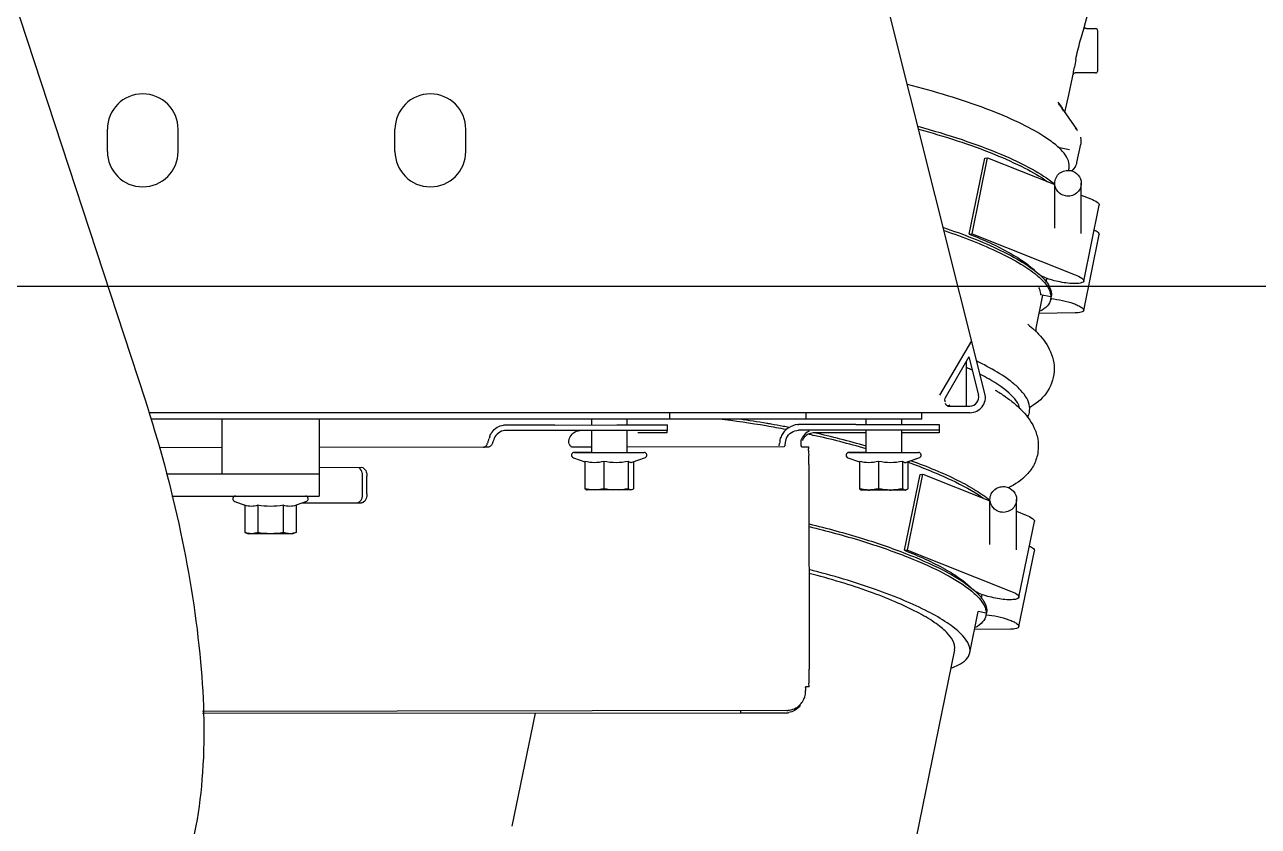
# Model space of a CAD drawing. Header units: metres. Extents: x 27859 to 32645, y 1492 to 8791.
# Drawn here: x 30341.1 to 30619.8, y 6090.4 to 6271.5 of the extents above; entities that cross this region are included whole.
import ezdxf

# ---------------------------------------------------------------- set-up
doc = ezdxf.new("R2010")
doc.units = ezdxf.units.M
doc.linetypes.add('CENTER', pattern=[2, 1.25, -0.25, 0.25, -0.25])
doc.layers.add('E-EQPT', color=190, linetype='Continuous')
doc.layers.add('E-HAT', color=253, linetype='CENTER', lineweight=15)

# ---------------------------------------------------------------- blocks, each defined once
blk = doc.blocks.new('EDG')
at = {"color": 0, "linetype": 'Continuous'}
for p, q in [((319.1, 1377.08, 1), (330.97, 1435.03, 1)), ((413.9, 1391.42, 1), (419.14, 1416.98, 1)), ((357.39, 1391.38, 1), (367.38, 1391.38, 1)), ((367.38, 1391.38, 1), (489.01, 1391.46, 1)), ((367.38, 1391.38, 1), (367.38, 1390.79, 1)), ((489.01, 1390.97, 1), (357.04, 1390.77, 1)), ((352.02, 1385.45, 1), (352.8, 1385.46, 1)), ((352, 1335.21, 1), (351.94, 1381.45, 1)), ((315.67, 1377.79, 1), (313.76, 1368.44, 1)), ((304.56, 1371.86, 1), (301.05, 1354.72, 1)), ((306.45, 1372.42, 1), (314.59, 1372.51, 1)), ((311.83, 1368.25, 1), (311.95, 1368.82, 1)), ((311.83, 1368.22, 1), (311.95, 1368.79, 1)), ((311.83, 1368.25, 1), (311.89, 1368.79, 1)), ((312, 1369.36, 1), (311.89, 1368.78, 1)), ((311.95, 1368.82, 1), (312.01, 1369.36, 1)), ((311.95, 1368.82, 1), (313.76, 1368.47, 1)), ((311.95, 1368.79, 1), (313.76, 1368.44, 1)), ((311.99, 1368.31, 1), (311.98, 1368.33, 1)), ((304.56, 1365.23, 1), (301.05, 1348.09, 1)), ((329.77, 1354.56, 1), (306.45, 1363.82, 1)), ((313.05, 1365.47, 1), (312.87, 1364.62, 1)), ((312.92, 1364.6, 1), (313.09, 1365.41, 1)), ((312.92, 1364.6, 1), (313.09, 1365.41, 1)), ((314.87, 1363.48, 1), (314.86, 1363.49, 1)), ((305.1, 1354.48, 1), (305.1, 1343.13, 1)), ((311.1, 1353.3, 1), (311.1, 1343.13, 1)), ((329.77, 1354.56, 1), (326.26, 1337.41, 1)), ((330.4, 1354.62, 1), (326.89, 1337.47, 1)), ((330.4, 1354.62, 1), (329.77, 1354.56, 1)), ((467.9, 1350.59, 1), (468.67, 1350.87, 1)), ((467.9, 1344.42, 1), (467.9, 1350.59, 1)), ((468.67, 1350.87, 1), (478.67, 1350.87, 1)), ((470.79, 1344.42, 1), (470.79, 1350.59, 1)), ((476.56, 1344.42, 1), (476.56, 1350.59, 1)), ((479.45, 1350.59, 1), (478.67, 1350.87, 1)), ((479.45, 1344.42, 1), (479.45, 1350.59, 1)), ((305.1, 1345.81, 1), (302.94, 1346.67, 1)), ((466.44, 1343.89, 1), (453.12, 1343.87, 1)), ((465.58, 1343.57, 1), (467.9, 1344.42, 1)), ((481.76, 1343.57, 1), (479.45, 1344.42, 1)), ((326.26, 1337.41, 1), (311.1, 1343.43, 1)), ((330.01, 1340.96, 1), (330.02, 1340.96, 1)), ((330.09, 1340.99, 1), (330.09, 1340.99, 1)), ((330.13, 1341, 1), (340.13, 1341, 1)), ((330.13, 1341, 1), (330.13, 1341, 1)), ((330.24, 1341, 1), (333.59, 1341, 1)), ((333.59, 1341, 1), (340.13, 1341.01, 1)), ((340.26, 1340.96, 1), (340.13, 1341.01, 1)), ((340.26, 1340.96, 1), (340.13, 1341, 1)), ((392.13, 1340.99, 1), (402.13, 1340.99, 1)), ((402.26, 1340.95, 1), (402.13, 1340.99, 1)), ((451.88, 1341.87, 1), (451.88, 1337.87, 1)), ((452.86, 1341.87, 1), (452.86, 1337.87, 1)), ((495.97, 1342.37, 1), (462.67, 1342.37, 1)), ((462.67, 1325.07, 1), (462.67, 1342.37, 1)), ((329.64, 1334.65, 1), (329.64, 1340.72, 1)), ((329.64, 1334.65, 1), (329.64, 1340.72, 1)), ((330.84, 1334.54, 1), (330.84, 1340.72, 1)), ((336.33, 1334.54, 1), (336.33, 1340.72, 1)), ((340.62, 1340.73, 1), (340.62, 1340.72, 1)), ((340.62, 1334.54, 1), (340.62, 1340.72, 1)), ((391.64, 1334.64, 1), (391.64, 1340.71, 1)), ((392.84, 1334.54, 1), (392.84, 1340.71, 1)), ((398.33, 1334.54, 1), (398.33, 1340.71, 1)), ((402.63, 1334.54, 1), (402.62, 1340.71, 1)), ((326.89, 1337.47, 1), (326.26, 1337.41, 1)), ((462.67, 1335.88, 1), (453.12, 1335.87, 1)), ((497.14, 1337.37, 1), (462.67, 1337.37, 1)), ((484.67, 1325.07, 1), (484.67, 1337.37, 1)), ((327.04, 1333.7, 1), (330.02, 1334.78, 1)), ((327.04, 1333.7, 1), (329.64, 1334.65, 1)), ((331.13, 1332.5, 1), (327.25, 1332.5, 1)), ((327.27, 1332.5, 1), (327.27, 1332.5, 1)), ((342.99, 1332.5, 1), (327.28, 1332.5, 1)), ((329.67, 1334.71, 1), (329.61, 1334.73, 1)), ((331.13, 1327.45, 1), (331.13, 1332.5, 1)), ((339.13, 1332.5, 1), (343.01, 1332.5, 1)), ((339.13, 1327.46, 1), (339.13, 1332.5, 1)), ((343.23, 1333.7, 1), (340.62, 1334.65, 1)), ((343.22, 1333.71, 1), (340.62, 1334.65, 1)), ((342.99, 1332.5, 1), (342.99, 1332.5, 1)), ((389.04, 1333.69, 1), (392.02, 1334.78, 1)), ((393.13, 1332.49, 1), (389.25, 1332.49, 1)), ((389.27, 1332.49, 1), (389.27, 1332.49, 1)), ((404.99, 1332.49, 1), (389.28, 1332.49, 1)), ((393.13, 1327.55, 1), (393.13, 1332.49, 1)), ((401.13, 1332.49, 1), (405.02, 1332.49, 1)), ((401.13, 1327.56, 1), (401.13, 1332.49, 1)), ((405.23, 1333.69, 1), (402.63, 1334.64, 1)), ((404.99, 1332.49, 1), (404.99, 1332.49, 1)), ((353.17, 1331.22, 1), (352.09, 1331.21, 1)), ((353.68, 1331.22, 1), (353.17, 1331.22, 1)), ((357.64, 1331.23, 1), (393.13, 1331.29, 1)), ((401.13, 1331.3, 1), (405.45, 1331.31, 1)), ((424.43, 1331.33, 1), (425.52, 1331.33, 1)), ((425.52, 1331.33, 1), (462.67, 1331.38, 1)), ((484.67, 1331.41, 1), (498.85, 1331.43, 1)), ((322.61, 1328.06, 1), (331.13, 1328.06, 1)), ((322.61, 1327.44, 1), (322.61, 1328.06, 1)), ((322.61, 1327.44, 1), (328.15, 1327.44, 1)), ((322.61, 1326.19, 1), (322.61, 1327.44, 1)), ((328.15, 1327.44, 1), (331.96, 1327.45, 1)), ((331.96, 1327.45, 1), (336.55, 1327.45, 1)), ((336.55, 1327.45, 1), (341.38, 1327.46, 1)), ((339.13, 1328.07, 1), (350.81, 1328.07, 1)), ((341.38, 1327.46, 1), (354.37, 1327.48, 1)), ((351.21, 1328.59, 1), (350.94, 1328.65, 1)), ((383.96, 1327.53, 1), (383.97, 1326.28, 1)), ((383.97, 1327.53, 1), (392.83, 1327.55, 1)), ((384.09, 1328.1, 1), (390.67, 1328.11, 1)), ((384.09, 1327.53, 1), (384.09, 1328.1, 1)), ((392.83, 1327.55, 1), (409.46, 1327.57, 1)), ((409.46, 1327.57, 1), (420.77, 1327.58, 1)), ((328.15, 1326.19, 1), (322.61, 1326.19, 1)), ((326.49, 1325, 1), (331.49, 1325, 1)), ((326.49, 1325, 1), (326.49, 1323.5, 1)), ((331.96, 1326.2, 1), (328.15, 1326.19, 1)), ((331.13, 1325, 1), (331.13, 1326.2, 1)), ((331.49, 1325, 1), (352.65, 1325, 1)), ((336.61, 1326.2, 1), (331.96, 1326.2, 1)), ((341.38, 1326.21, 1), (336.61, 1326.2, 1)), ((339.13, 1325, 1), (339.13, 1326.2, 1)), ((341.38, 1326.21, 1), (354.37, 1326.23, 1)), ((352.65, 1325, 1), (357.49, 1325, 1)), ((352.65, 1325, 1), (352.65, 1323.5, 1)), ((357.49, 1325, 1), (361.4, 1325, 1)), ((361.4, 1325, 1), (383.51, 1325, 1)), ((383.5, 1323.49, 1), (383.5, 1324.99, 1)), ((383.51, 1325, 1), (384.75, 1325, 1)), ((383.51, 1324.99, 1), (500.75, 1324.99, 1)), ((395.4, 1326.3, 1), (383.97, 1326.28, 1)), ((393.13, 1324.99, 1), (393.13, 1326.3, 1)), ((409.46, 1326.32, 1), (395.4, 1326.3, 1)), ((401.13, 1324.99, 1), (401.13, 1326.3, 1)), ((409.46, 1326.32, 1), (420.77, 1326.33, 1)), ((469.67, 1324.99, 1), (469.67, 1325.07, 1)), ((477.67, 1324.99, 1), (477.67, 1325.07, 1)), ((304.22, 1322.69, 1), (304.18, 1322.73, 1)), ((315.63, 1323.52, 1), (501.19, 1323.52, 1)), ((320.73, 1322.02, 1), (315.63, 1322.02, 1)), ((316.48, 1312.01, 1), (316.48, 1322.02, 1)), ((312.24, 1319.17, 1), (341.38, 1203.17, 1)), ((315.85, 1310.94, 1), (313.69, 1319.54, 1)), ((322.41, 1319.56, 1), (315.23, 1307.28, 1)), ((315.85, 1310.94, 1), (321.01, 1319.76, 1)), ((556.83, 1153.24, 1), (502.11, 1320.4, 1)), ((306.5, 1316.36, 1), (306.52, 1316.34, 1)), ((311.38, 1315.9, 1), (311.45, 1315.87, 1)), ((300.65, 1304.44, 1), (299.13, 1297.01, 1)), ((289.93, 1300.43, 1), (286.42, 1283.28, 1)), ((291.82, 1300.99, 1), (299.96, 1301.08, 1)), ((297.2, 1296.81, 1), (297.32, 1297.38, 1)), ((297.2, 1296.78, 1), (297.32, 1297.36, 1)), ((297.2, 1296.81, 1), (297.26, 1297.35, 1)), ((297.37, 1297.92, 1), (297.26, 1297.35, 1)), ((297.32, 1297.38, 1), (297.38, 1297.92, 1)), ((297.32, 1297.38, 1), (299.67, 1296.92, 1)), ((297.32, 1297.36, 1), (299.67, 1296.9, 1)), ((297.36, 1296.87, 1), (297.35, 1296.89, 1)), ((299.67, 1296.92, 1), (299.67, 1296.9, 1)), ((289.93, 1293.79, 1), (286.42, 1276.65, 1)), ((298.42, 1294.03, 1), (298.24, 1293.18, 1)), ((298.29, 1293.16, 1), (298.46, 1293.97, 1)), ((298.29, 1293.16, 1), (298.46, 1293.97, 1)), ((315.14, 1283.12, 1), (291.82, 1292.38, 1)), ((300.24, 1292.05, 1), (300.23, 1292.05, 1)), ((290.47, 1283.04, 1), (290.47, 1271.69, 1)), ((315.14, 1283.12, 1), (311.63, 1265.97, 1)), ((315.77, 1283.18, 1), (312.26, 1266.03, 1)), ((315.77, 1283.18, 1), (315.14, 1283.12, 1)), ((296.47, 1281.87, 1), (296.47, 1271.69, 1)), ((290.47, 1274.38, 1), (288.31, 1275.24, 1)), ((311.63, 1265.97, 1), (296.47, 1271.99, 1)), ((292.24, 1268.57, 1), (292.35, 1268.66, 1)), ((292.35, 1268.66, 1), (292.48, 1268.73, 1)), ((292.48, 1268.73, 1), (292.56, 1268.74, 1)), ((292.89, 1268.78, 1), (292.56, 1268.74, 1)), ((293.35, 1268.81, 1), (293.24, 1268.25, 1)), ((291.45, 1266.99, 1), (290.61, 1262.88, 1)), ((312.26, 1266.03, 1), (311.63, 1265.97, 1)), ((295.76, 1263.52, 1), (293.11, 1264.04, 1)), ((291.55, 1259.47, 1), (291.78, 1259.17, 1)), ((295.05, 1254.5, 1), (291.55, 1259.47, 1)), ((294.2, 1255.71, 1), (293.32, 1251.69, 1)), ((293.32, 1251.69, 1), (292.46, 1247.79, 1)), ((286.74, 1246.26, 1), (286.74, 1237.26, 1)), ((287.24, 1246.76, 1), (291.84, 1246.76, 1)), ((292.08, 1246.82, 1), (291.84, 1246.76, 1)), ((292.27, 1247.01, 1), (292.08, 1246.82, 1)), ((292.3, 1247.08, 1), (292.27, 1247.01, 1)), ((292.46, 1247.79, 1), (292.29, 1247.05, 1)), ((292.3, 1247.08, 1), (292.29, 1247.06, 1)), ((292.33, 1247.15, 1), (292.3, 1247.08, 1)), ((289.27, 1236.76, 1), (287.24, 1236.76, 1)), ((289.8, 1236.47, 1), (289.03, 1233.38, 1)), ((289.27, 1236.76, 1), (289.52, 1236.69, 1)), ((289.52, 1236.69, 1), (289.74, 1236.43, 1)), ((289.74, 1236.43, 1), (289.76, 1236.33, 1)), ((289.78, 1236.39, 1), (289.76, 1236.14, 1)), ((289.8, 1236.47, 1), (289.78, 1236.39, 1))]:
    blk.add_line(p, q, dxfattribs=at)
at = {"color": 0}
for p, q in [((71.56, 1295, 1), (1558.56, 1295, 1)), ((429.55, 1264.5, 1), (429.55, 1259.5, 1)), ((445.55, 1264.5, 1), (445.55, 1259.5, 1)), ((494.55, 1264.5, 1), (494.55, 1259.5, 1)), ((510.55, 1264.5, 1), (510.55, 1259.5, 1))]:
    blk.add_line(p, q, dxfattribs=at)
at = {"color": 0, "linetype": 'Continuous'}
for centre, radius, start, end in [((357.41, 1387.13, 1), 4.25, 96.8618, 101.3436), ((357.39, 1387.28, 1), 4.1, 90.0613, 96.8804), ((357.05, 1386.79, 1), 3.99, 90.0775, 93.5599), ((315.33, 1368.84, 1), 3.38, 189.0519, 190.6734), ((315.51, 1368.87, 1), 3.57, 190.6929, 194.2579), ((326.79, 1377.44, 1), 18.36, 228.5404, 229.4756), ((330.31, 1340.17, 1), 0.848, 111.132, 115.8282), ((330.29, 1340.23, 1), 0.779, 110.096, 111.0762), ((330.26, 1340.29, 1), 0.714, 104.066, 110.1637), ((330.24, 1340.41, 1), 0.594, 89.995, 93.5903), ((330.24, 1340.41, 1), 0.594, 86.3885, 89.8316), ((333.59, 1328.6, 1), 12.41, 89.2081, 90.7957), ((338.48, 1333.43, 1), 7.57, 88.9894, 91.021), ((339.98, 1340.23, 1), 0.78, 68.7935, 69.9086), ((339.95, 1340.17, 1), 0.85, 64.1593, 68.741), ((465.79, 1342.99, 1), 0.619, 110, 270), ((481.55, 1342.99, 1), 0.619, 270, 70), ((327.25, 1333.12, 1), 0.619, 110.0026, 190.2928), ((327.25, 1333.12, 1), 0.619, 110.0026, 270.0026), ((343.01, 1333.12, 1), 0.619, 270.0026, 70.0026), ((343.01, 1333.12, 1), 0.619, 5.9566, 70.0026), ((389.25, 1333.11, 1), 0.619, 110.0026, 270.0026), ((405.02, 1333.11, 1), 0.619, 270.0026, 70.0026), ((395.7, 1528.08, 1), 204.4, 253.9254, 257.3504), ((395.61, 1527.63, 1), 204.52, 253.9617, 257.3467), ((350.75, 1331.09, 1), 3.05, 326.381, 335.5321), ((350.94, 1331.36, 1), 7.77, 349.0997, 353.5122), ((397.9, 1537.64, 1), 214.21, 257.4086, 257.6522), ((397.65, 1536.17, 1), 212.72, 259.0329, 260.2569), ((354.21, 1330.53, 1), 4.4, 335.2664, 342.8765), ((419.62, 1330.58, 1), 4.83, 339.5821, 344.9971), ((354.37, 1330.22, 1), 3.99, 270.0735, 272.9474), ((397.94, 1537.75, 1), 214.91, 258.8986, 259.2375), ((397.59, 1535.87, 1), 212.99, 259.2367, 259.9814), ((397.14, 1533.36, 1), 210.45, 259.9822, 260.2664), ((395.81, 1525.3, 1), 202.28, 260.2518, 261.9896), ((394.72, 1517.97, 1), 194.28, 260.2017, 263.3796), ((420.77, 1329.37, 1), 3.04, 270.076, 274.3804), ((315.63, 1320.02, 1), 3.5, 90, 194.1), ((315.63, 1320.02, 1), 2, 90, 194.1), ((336.91, 1360.14, 1), 51.07, 240.0989, 242.3547), ((346.61, 1379.03, 1), 72.31, 244.1298, 244.503), ((348.6, 1383.22, 1), 76.95, 244.5073, 245.2777), ((342.89, 1371.47, 1), 66.18, 242.5357, 243.7617), ((345.38, 1376.48, 1), 71.78, 243.7501, 244.1258), ((315.07, 1319.93, 1), 20.6, 225.0293, 226.9676), ((300.7, 1297.4, 1), 3.38, 189.0519, 190.6734), ((300.88, 1297.44, 1), 3.57, 190.6929, 194.2579), ((312.16, 1306, 1), 18.36, 228.5404, 229.4756), ((312.98, 1307.4, 1), 19.44, 229.1905, 230.3485), ((294.62, 1266.33, 1), 3.24, 158.3314, 168.4077), ((297.35, 1263.55, 1), 7.09, 211.5176, 215.1356), ((299.56, 1257.25, 1), 5.43, 209.2436, 213.5657), ((300.66, 1258.44, 1), 6.86, 215.087, 218.0255), ((300.15, 1257.64, 1), 6.13, 213.505, 214.6971), ((300.74, 1258.05, 1), 6.86, 214.7383, 218.0531), ((301.31, 1258.95, 1), 7.68, 217.9997, 219.4878), ((301.33, 1258.5, 1), 7.6, 218.0102, 218.7473), ((302, 1259.52, 1), 8.58, 219.5071, 221.9677), ((301.98, 1259.04, 1), 8.45, 218.7889, 221.8237), ((287.24, 1246.26, 1), 0.5, 90, 180), ((291.84, 1247.26, 1), 0.5, 270.005, 347.258), ((238.88, 1254.21, 1), 53.87, 348.7867, 350.6558), ((287.24, 1237.26, 1), 0.5, 180, 270), ((295.94, 1234.97, 1), 6.32, 165.4947, 166.2576)]:
    blk.add_arc(centre, radius, start, end, dxfattribs=at)
at = {"color": 0}
for centre, start, end in [((437.55, 1264.5, 1), 0, 180), ((502.55, 1264.5, 1), 0, 180), ((437.55, 1259.5, 1), 180, 0), ((502.55, 1259.5, 1), 180, 0)]:
    blk.add_arc(centre, 8, start, end, dxfattribs=at)
at = {"color": 0, "linetype": 'Continuous'}
for points, knots in [([(502.11, 1320.4, 1), (498.88, 1330.27, 1), (493.58, 1349.89, 1), (488.99, 1378.73, 1), (488.21, 1405.57, 1), (491.27, 1422.47, 1), (494.18, 1429.97, 1)], [0, 0, 0, 0, 0.279388, 0.545662, 0.783728, 1, 1, 1, 1]), ([(354.04, 1389.56, 1), (353.83, 1389.33, 1), (353.14, 1388.45, 1), (352.79, 1387.32, 1), (352.77, 1386.52, 1)], [0, 0, 0, 0, 0.277727, 1, 1, 1, 1]), ([(352.02, 1385.45, 1), (351.92, 1385.45, 1), (352.09, 1384.82, 1), (351.97, 1384.57, 1), (351.97, 1384.28, 1)], [0, 0, 0, 0, 0.260991, 1, 1, 1, 1]), ([(352.77, 1386.52, 1), (352.77, 1386.25, 1), (352.65, 1386.03, 1), (352.82, 1385.46, 1), (352.73, 1385.46, 1)], [0, 0, 0, 0, 0.740558, 1, 1, 1, 1]), ([(351.97, 1384.28, 1), (351.96, 1384.08, 1), (351.95, 1383.13, 1), (351.94, 1382.19, 1), (351.94, 1381.45, 1)], [0, 0, 0, 0, 0.214241, 1, 1, 1, 1]), ([(319.94, 1381.23, 1), (319.36, 1381.03, 1), (318.13, 1380.53, 1), (316.49, 1379.51, 1), (315.78, 1378.34, 1), (315.67, 1377.79, 1)], [0, 0, 0, 0, 0.321561, 0.702533, 1, 1, 1, 1]), ([(315.67, 1377.79, 1), (315.35, 1376.22, 1), (316.97, 1374.02, 1), (319.12, 1372.18, 1), (321.55, 1370.42, 1), (325.35, 1368.26, 1), (330.79, 1365.76, 1), (337.17, 1363.33, 1), (344.31, 1361.02, 1), (349.34, 1359.64, 1), (351.94, 1358.99, 1)], [0, 0, 0, 0, 0.113243, 0.156403, 0.206089, 0.324663, 0.467111, 0.630091, 0.80935, 1, 1, 1, 1]), ([(319.1, 1377.08, 1), (318.81, 1375.66, 1), (320.26, 1373.64, 1), (322.2, 1371.96, 1), (324.39, 1370.35, 1), (327.83, 1368.38, 1), (332.75, 1366.09, 1), (338.53, 1363.85, 1), (345.01, 1361.73, 1), (349.58, 1360.45, 1), (351.95, 1359.85, 1)], [0, 0, 0, 0, 0.113599, 0.156686, 0.206255, 0.324521, 0.466663, 0.629471, 0.808832, 1, 1, 1, 1]), ([(311.99, 1369.19, 1), (311.1, 1369.26, 1), (309.37, 1369.54, 1), (307.32, 1370.1, 1), (305.91, 1370.66, 1), (305.17, 1371.06, 1), (304.69, 1371.42, 1), (304.54, 1371.75, 1), (304.56, 1371.86, 1)], [0, 0, 0, 0, 0.326596, 0.645852, 0.778665, 0.883245, 0.955592, 1, 1, 1, 1]), ([(304.56, 1371.86, 1), (304.61, 1372.09, 1), (305.38, 1372.41, 1), (306, 1372.42, 1), (306.45, 1372.42, 1)], [0, 0, 0, 0, 0.334781, 1, 1, 1, 1]), ([(312.01, 1369.36, 1), (312.12, 1369.89, 1), (312.76, 1371.02, 1), (313.8, 1371.73, 1), (314.4, 1372.06, 1)], [0, 0, 0, 0, 0.443998, 1, 1, 1, 1]), ([(314.64, 1363.69, 1), (313.85, 1364.39, 1), (312.56, 1365.68, 1), (311.83, 1367.46, 1), (311.83, 1368.22, 1)], [0, 0, 0, 0, 0.582146, 1, 1, 1, 1]), ([(315.21, 1363.87, 1), (314.44, 1364.51, 1), (313.16, 1365.71, 1), (312.24, 1367.27, 1), (312.05, 1367.99, 1)], [0, 0, 0, 0, 0.573607, 1, 1, 1, 1]), ([(306.45, 1363.82, 1), (305.94, 1364.02, 1), (305.27, 1364.29, 1), (304.51, 1364.97, 1), (304.56, 1365.23, 1)], [0, 0, 0, 0, 0.672569, 1, 1, 1, 1]), ([(304.56, 1365.23, 1), (304.6, 1365.4, 1), (304.93, 1365.6, 1), (305.39, 1365.71, 1), (306.18, 1365.81, 1), (307.4, 1365.79, 1), (309.03, 1365.6, 1), (310.76, 1365.27, 1), (312.39, 1364.82, 1), (313.74, 1364.31, 1), (314.5, 1363.9, 1), (314.78, 1363.67, 1)], [0, 0, 0, 0, 0.048611, 0.088183, 0.138735, 0.26902, 0.427453, 0.597322, 0.760332, 0.899124, 1, 1, 1, 1]), ([(351.97, 1348.66, 1), (347.92, 1349.63, 1), (340.27, 1351.7, 1), (329.8, 1355.31, 1), (321.37, 1359.08, 1), (316.65, 1361.96, 1), (314.87, 1363.48, 1)], [0, 0, 0, 0, 0.310711, 0.591307, 0.825123, 1, 1, 1, 1]), ([(351.97, 1349.26, 1), (347.99, 1350.22, 1), (340.44, 1352.26, 1), (330.1, 1355.82, 1), (321.72, 1359.54, 1), (317.01, 1362.37, 1), (315.21, 1363.87, 1)], [0, 0, 0, 0, 0.309254, 0.589067, 0.823287, 1, 1, 1, 1]), ([(330.4, 1354.62, 1), (327.25, 1355.87, 1), (322.92, 1357.79, 1), (317.99, 1360.82, 1), (316.11, 1362.33, 1), (315.36, 1363.09, 1)], [0, 0, 0, 0, 0.58519, 0.815248, 1, 1, 1, 1]), ([(302.17, 1353.65, 1), (301.86, 1353.8, 1), (301.41, 1354.03, 1), (301.01, 1354.54, 1), (301.05, 1354.72, 1)], [0, 0, 0, 0, 0.653451, 1, 1, 1, 1]), ([(467.9, 1350.59, 1), (468.02, 1350.64, 1), (468.48, 1350.79, 1), (468.98, 1350.87, 1), (469.34, 1350.87, 1)], [0, 0, 0, 0, 0.255696, 1, 1, 1, 1]), ([(469.34, 1350.87, 1), (469.46, 1350.87, 1), (469.95, 1350.85, 1), (470.44, 1350.72, 1), (470.79, 1350.59, 1)], [0, 0, 0, 0, 0.246324, 1, 1, 1, 1]), ([(476.56, 1350.59, 1), (476.68, 1350.64, 1), (477.14, 1350.79, 1), (477.64, 1350.87, 1), (478, 1350.87, 1)], [0, 0, 0, 0, 0.255696, 1, 1, 1, 1]), ([(478, 1350.87, 1), (478.12, 1350.87, 1), (478.62, 1350.85, 1), (479.1, 1350.72, 1), (479.45, 1350.59, 1)], [0, 0, 0, 0, 0.246324, 1, 1, 1, 1]), ([(302.94, 1346.67, 1), (302.43, 1346.87, 1), (301.76, 1347.14, 1), (301, 1347.83, 1), (301.05, 1348.09, 1)], [0, 0, 0, 0, 0.672569, 1, 1, 1, 1]), ([(305.1, 1343.13, 1), (305.1, 1343.55, 1), (305.3, 1344.42, 1), (306.14, 1345.46, 1), (307.35, 1346.05, 1), (308.26, 1346.07, 1), (308.69, 1345.98, 1)], [0, 0, 0, 0, 0.246279, 0.494996, 0.746751, 1, 1, 1, 1]), ([(308.69, 1345.98, 1), (309.34, 1345.86, 1), (310.6, 1345.15, 1), (311.1, 1343.78, 1), (311.1, 1343.13, 1)], [0, 0, 0, 0, 0.504568, 1, 1, 1, 1]), ([(452.64, 1343.72, 1), (452.71, 1343.77, 1), (452.86, 1343.84, 1), (453.03, 1343.87, 1), (453.12, 1343.87, 1)], [0, 0, 0, 0, 0.514396, 1, 1, 1, 1]), ([(467.9, 1344.42, 1), (468.36, 1344.59, 1), (469.34, 1344.81, 1), (470.32, 1344.59, 1), (470.79, 1344.42, 1)], [0, 0, 0, 0, 0.5, 1, 1, 1, 1]), ([(476.56, 1344.42, 1), (477.02, 1344.59, 1), (478, 1344.81, 1), (478.98, 1344.59, 1), (479.45, 1344.42, 1)], [0, 0, 0, 0, 0.5, 1, 1, 1, 1]), ([(307.52, 1340.27, 1), (306.86, 1340.4, 1), (305.6, 1341.11, 1), (305.1, 1342.47, 1), (305.1, 1343.13, 1)], [0, 0, 0, 0, 0.504568, 1, 1, 1, 1]), ([(311.1, 1343.13, 1), (311.1, 1342.7, 1), (310.9, 1341.83, 1), (310.06, 1340.8, 1), (308.85, 1340.21, 1), (307.95, 1340.19, 1), (307.52, 1340.27, 1)], [0, 0, 0, 0, 0.246279, 0.494996, 0.746751, 1, 1, 1, 1]), ([(328.89, 1334.38, 1), (325.3, 1335.68, 1), (320.32, 1337.7, 1), (314.48, 1340.88, 1), (312.14, 1342.48, 1), (311.15, 1343.28, 1)], [0, 0, 0, 0, 0.574493, 0.807685, 1, 1, 1, 1]), ([(329.61, 1334.73, 1), (326.3, 1335.91, 1), (320.49, 1338.24, 1), (314.94, 1341.2, 1), (312.7, 1342.77, 1)], [0, 0, 0, 0, 0.562404, 1, 1, 1, 1]), ([(329.64, 1340.72, 1), (329.67, 1340.75, 1), (329.79, 1340.84, 1), (329.92, 1340.92, 1), (330.02, 1340.96, 1)], [0, 0, 0, 0, 0.270853, 1, 1, 1, 1]), ([(329.64, 1340.72, 1), (329.66, 1340.74, 1), (329.76, 1340.82, 1), (329.86, 1340.89, 1), (329.94, 1340.93, 1)], [0, 0, 0, 0, 0.266305, 1, 1, 1, 1]), ([(330.24, 1341, 1), (330.29, 1341, 1), (330.52, 1340.97, 1), (330.71, 1340.83, 1), (330.84, 1340.72, 1)], [0, 0, 0, 0, 0.226189, 1, 1, 1, 1]), ([(336.33, 1340.72, 1), (336.51, 1340.76, 1), (337.21, 1340.92, 1), (337.94, 1341, 1), (338.48, 1341, 1)], [0, 0, 0, 0, 0.251691, 1, 1, 1, 1]), ([(338.48, 1341, 1), (339.02, 1341, 1), (339.74, 1340.92, 1), (340.45, 1340.76, 1), (340.62, 1340.72, 1)], [0, 0, 0, 0, 0.748311, 1, 1, 1, 1]), ([(340.62, 1340.72, 1), (340.59, 1340.75, 1), (340.48, 1340.84, 1), (340.35, 1340.92, 1), (340.24, 1340.96, 1)], [0, 0, 0, 0, 0.270875, 1, 1, 1, 1]), ([(340.62, 1340.72, 1), (340.6, 1340.74, 1), (340.5, 1340.82, 1), (340.4, 1340.89, 1), (340.32, 1340.93, 1)], [0, 0, 0, 0, 0.266308, 1, 1, 1, 1]), ([(391.64, 1340.71, 1), (391.67, 1340.74, 1), (391.79, 1340.83, 1), (391.92, 1340.92, 1), (392.02, 1340.95, 1)], [0, 0, 0, 0, 0.270853, 1, 1, 1, 1]), ([(392.24, 1340.99, 1), (392.29, 1340.99, 1), (392.52, 1340.96, 1), (392.71, 1340.83, 1), (392.84, 1340.71, 1)], [0, 0, 0, 0, 0.226189, 1, 1, 1, 1]), ([(398.33, 1340.71, 1), (398.51, 1340.76, 1), (399.22, 1340.91, 1), (399.94, 1340.99, 1), (400.48, 1340.99, 1)], [0, 0, 0, 0, 0.251691, 1, 1, 1, 1]), ([(400.48, 1340.99, 1), (401.02, 1340.99, 1), (401.74, 1340.91, 1), (402.45, 1340.76, 1), (402.62, 1340.71, 1)], [0, 0, 0, 0, 0.748311, 1, 1, 1, 1]), ([(402.62, 1340.71, 1), (402.59, 1340.74, 1), (402.48, 1340.83, 1), (402.35, 1340.92, 1), (402.25, 1340.95, 1)], [0, 0, 0, 0, 0.270875, 1, 1, 1, 1]), ([(453.22, 1343.28, 1), (453.16, 1343.19, 1), (453.05, 1342.98, 1), (452.98, 1342.75, 1), (452.95, 1342.63, 1)], [0, 0, 0, 0, 0.482584, 1, 1, 1, 1]), ([(304.18, 1322.73, 1), (302.97, 1323.93, 1), (301.31, 1326.04, 1), (300.18, 1329.49, 1), (300.11, 1332.41, 1), (300.99, 1335.23, 1), (303.11, 1338.25, 1), (305.42, 1339.75, 1), (306.98, 1340.47, 1)], [0, 0, 0, 0, 0.234834, 0.361734, 0.496226, 0.63227, 0.76251, 1, 1, 1, 1]), ([(453.12, 1335.87, 1), (452.72, 1335.87, 1), (452.2, 1336.4, 1), (452.02, 1336.94, 1), (451.98, 1337.11, 1)], [0, 0, 0, 0, 0.691912, 1, 1, 1, 1]), ([(330.24, 1334.83, 1), (330.29, 1334.83, 1), (330.52, 1334.8, 1), (330.71, 1334.66, 1), (330.84, 1334.54, 1)], [0, 0, 0, 0, 0.226187, 1, 1, 1, 1]), ([(330.84, 1334.54, 1), (331.75, 1334.72, 1), (333.59, 1334.93, 1), (335.43, 1334.72, 1), (336.33, 1334.54, 1)], [0, 0, 0, 0, 0.499999, 1, 1, 1, 1]), ([(336.33, 1334.54, 1), (337.03, 1334.72, 1), (338.48, 1334.94, 1), (339.92, 1334.72, 1), (340.62, 1334.54, 1)], [0, 0, 0, 0, 0.500003, 1, 1, 1, 1]), ([(352, 1335.21, 1), (352, 1334.7, 1), (352.03, 1333.79, 1), (351.96, 1332.45, 1), (352.15, 1331.84, 1), (351.99, 1331.21, 1), (352.09, 1331.21, 1)], [0, 0, 0, 0, 0.382469, 0.706731, 0.923483, 1, 1, 1, 1]), ([(392.24, 1334.82, 1), (392.29, 1334.82, 1), (392.52, 1334.79, 1), (392.71, 1334.65, 1), (392.84, 1334.54, 1)], [0, 0, 0, 0, 0.226187, 1, 1, 1, 1]), ([(392.84, 1334.54, 1), (393.75, 1334.71, 1), (395.59, 1334.93, 1), (397.43, 1334.71, 1), (398.33, 1334.54, 1)], [0, 0, 0, 0, 0.499999, 1, 1, 1, 1]), ([(398.33, 1334.54, 1), (399.04, 1334.71, 1), (400.48, 1334.93, 1), (401.92, 1334.71, 1), (402.63, 1334.54, 1)], [0, 0, 0, 0, 0.500003, 1, 1, 1, 1]), ([(353.68, 1331.22, 1), (353.7, 1331.22, 1), (353.72, 1331.12, 1), (353.73, 1331.07, 1), (353.74, 1331.02, 1)], [0, 0, 0, 0, 0.277007, 1, 1, 1, 1]), ([(353.74, 1331.02, 1), (353.75, 1330.94, 1), (353.77, 1330.76, 1), (353.78, 1330.58, 1), (353.78, 1330.47, 1)], [0, 0, 0, 0, 0.431841, 1, 1, 1, 1]), ([(357.08, 1329.23, 1), (357.13, 1329.33, 1), (357.21, 1329.55, 1), (357.28, 1329.77, 1), (357.3, 1329.88, 1)], [0, 0, 0, 0, 0.500907, 1, 1, 1, 1]), ([(357.3, 1329.88, 1), (357.33, 1329.98, 1), (357.38, 1330.18, 1), (357.41, 1330.38, 1), (357.42, 1330.48, 1)], [0, 0, 0, 0, 0.528291, 1, 1, 1, 1]), ([(357.42, 1330.48, 1), (357.43, 1330.57, 1), (357.47, 1330.81, 1), (357.49, 1331.08, 1), (357.59, 1331.2, 1)], [0, 0, 0, 0, 0.353508, 1, 1, 1, 1]), ([(357.59, 1331.2, 1), (357.6, 1331.21, 1), (357.61, 1331.22, 1), (357.63, 1331.23, 1), (357.64, 1331.23, 1)], [0, 0, 0, 0, 0.559078, 1, 1, 1, 1]), ([(358.57, 1329.89, 1), (358.55, 1329.78, 1), (358.5, 1329.56, 1), (358.44, 1329.34, 1), (358.41, 1329.23, 1)], [0, 0, 0, 0, 0.49783, 1, 1, 1, 1]), ([(358.76, 1331.03, 1), (358.74, 1330.95, 1), (358.7, 1330.77, 1), (358.67, 1330.59, 1), (358.66, 1330.48, 1)], [0, 0, 0, 0, 0.435426, 1, 1, 1, 1]), ([(405.45, 1331.31, 1), (405.54, 1331.31, 1), (405.74, 1331.23, 1), (405.88, 1331.08, 1), (405.95, 1330.99, 1)], [0, 0, 0, 0, 0.447137, 1, 1, 1, 1]), ([(405.95, 1330.99, 1), (405.99, 1330.93, 1), (406.08, 1330.79, 1), (406.14, 1330.64, 1), (406.17, 1330.56, 1)], [0, 0, 0, 0, 0.473556, 1, 1, 1, 1]), ([(423.13, 1329.33, 1), (423.17, 1329.44, 1), (423.25, 1329.65, 1), (423.33, 1329.87, 1), (423.37, 1329.98, 1)], [0, 0, 0, 0, 0.494701, 1, 1, 1, 1]), ([(423.37, 1329.98, 1), (423.41, 1330.09, 1), (423.48, 1330.29, 1), (423.56, 1330.49, 1), (423.6, 1330.58, 1)], [0, 0, 0, 0, 0.522711, 1, 1, 1, 1]), ([(424.47, 1329.99, 1), (424.44, 1329.88, 1), (424.38, 1329.66, 1), (424.32, 1329.44, 1), (424.29, 1329.33, 1)], [0, 0, 0, 0, 0.502502, 1, 1, 1, 1]), ([(424.69, 1330.58, 1), (424.65, 1330.49, 1), (424.57, 1330.29, 1), (424.51, 1330.1, 1), (424.47, 1329.99, 1)], [0, 0, 0, 0, 0.478591, 1, 1, 1, 1]), ([(424.94, 1331.02, 1), (424.89, 1330.96, 1), (424.79, 1330.82, 1), (424.72, 1330.66, 1), (424.69, 1330.58, 1)], [0, 0, 0, 0, 0.477609, 1, 1, 1, 1]), ([(425.52, 1331.33, 1), (425.41, 1331.33, 1), (425.19, 1331.27, 1), (425.02, 1331.11, 1), (424.94, 1331.02, 1)], [0, 0, 0, 0, 0.460778, 1, 1, 1, 1]), ([(352.87, 1328.9, 1), (352.95, 1328.97, 1), (353.1, 1329.13, 1), (353.23, 1329.31, 1), (353.29, 1329.4, 1)], [0, 0, 0, 0, 0.499701, 1, 1, 1, 1]), ([(424.15, 1328.9, 1), (424.02, 1328.55, 1), (423.39, 1327.3, 1), (422.02, 1326.41, 1), (421, 1326.34, 1)], [0, 0, 0, 0, 0.269425, 1, 1, 1, 1]), ([(300.52, 1305.36, 1), (299.4, 1306.47, 1), (297.31, 1309.1, 1), (296.08, 1314.29, 1), (298.02, 1319.4, 1), (300.78, 1321.6, 1), (302.2, 1322.4, 1)], [0, 0, 0, 0, 0.234462, 0.491131, 0.757555, 1, 1, 1, 1]), ([(302.21, 1323.49, 1), (302.08, 1322.89, 1), (302.14, 1321.56, 1), (303.04, 1319.71, 1), (304.54, 1317.96, 1), (305.8, 1316.9, 1), (306.5, 1316.36, 1)], [0, 0, 0, 0, 0.211588, 0.437869, 0.696049, 1, 1, 1, 1]), ([(306.85, 1320.47, 1), (306.61, 1320.64, 1), (305.7, 1321.34, 1), (304.83, 1322.09, 1), (304.22, 1322.69, 1)], [0, 0, 0, 0, 0.256819, 1, 1, 1, 1]), ([(304.44, 1322.48, 1), (304.49, 1322.05, 1), (304.96, 1320.98, 1), (307.13, 1318.52, 1), (309.54, 1316.97, 1), (311.38, 1315.9, 1)], [0, 0, 0, 0, 0.135337, 0.346954, 1, 1, 1, 1]), ([(320.49, 1321.94, 1), (320.43, 1321.93, 1), (320.3, 1321.88, 1), (320.19, 1321.81, 1), (320.14, 1321.76, 1)], [0, 0, 0, 0, 0.453052, 1, 1, 1, 1]), ([(321.25, 1321.34, 1), (321.18, 1321.51, 1), (321.01, 1321.82, 1), (320.64, 1321.96, 1), (320.49, 1321.94, 1)], [0, 0, 0, 0, 0.52905, 1, 1, 1, 1]), ([(309.93, 1318.42, 1), (309.65, 1318.58, 1), (308.61, 1319.23, 1), (307.58, 1319.92, 1), (306.85, 1320.47, 1)], [0, 0, 0, 0, 0.258465, 1, 1, 1, 1]), ([(321.34, 1320.87, 1), (321.32, 1320.91, 1), (321.27, 1320.99, 1), (321.18, 1321.03, 1), (321.13, 1321.05, 1)], [0, 0, 0, 0, 0.468273, 1, 1, 1, 1]), ([(306.52, 1316.34, 1), (306.93, 1316.03, 1), (308.8, 1314.7, 1), (310.79, 1313.57, 1), (312.37, 1312.75, 1)], [0, 0, 0, 0, 0.223706, 1, 1, 1, 1]), ([(300.67, 1305.27, 1), (300.68, 1305.22, 1), (300.71, 1304.94, 1), (300.69, 1304.66, 1), (300.65, 1304.44, 1)], [0, 0, 0, 0, 0.200927, 1, 1, 1, 1]), ([(297.36, 1297.75, 1), (296.47, 1297.83, 1), (294.74, 1298.11, 1), (292.69, 1298.66, 1), (291.28, 1299.22, 1), (290.54, 1299.63, 1), (290.06, 1299.98, 1), (289.91, 1300.31, 1), (289.93, 1300.43, 1)], [0, 0, 0, 0, 0.326596, 0.645852, 0.778665, 0.883245, 0.955592, 1, 1, 1, 1]), ([(289.93, 1300.43, 1), (289.98, 1300.65, 1), (290.75, 1300.98, 1), (291.37, 1300.98, 1), (291.82, 1300.99, 1)], [0, 0, 0, 0, 0.334781, 1, 1, 1, 1]), ([(297.38, 1297.92, 1), (297.49, 1298.46, 1), (298.13, 1299.58, 1), (299.17, 1300.29, 1), (299.77, 1300.62, 1)], [0, 0, 0, 0, 0.443998, 1, 1, 1, 1]), ([(300.01, 1292.25, 1), (299.22, 1292.95, 1), (297.93, 1294.24, 1), (297.2, 1296.03, 1), (297.2, 1296.78, 1)], [0, 0, 0, 0, 0.582146, 1, 1, 1, 1]), ([(300.28, 1292.69, 1), (299.58, 1293.29, 1), (298.42, 1294.43, 1), (297.59, 1295.88, 1), (297.42, 1296.56, 1)], [0, 0, 0, 0, 0.569706, 1, 1, 1, 1]), ([(300.13, 1295.22, 1), (300.06, 1295.36, 1), (299.81, 1295.89, 1), (299.67, 1296.48, 1), (299.67, 1296.9, 1)], [0, 0, 0, 0, 0.273526, 1, 1, 1, 1]), ([(291.82, 1292.38, 1), (291.31, 1292.58, 1), (290.65, 1292.85, 1), (289.88, 1293.54, 1), (289.93, 1293.79, 1)], [0, 0, 0, 0, 0.672569, 1, 1, 1, 1]), ([(289.93, 1293.79, 1), (289.97, 1293.97, 1), (290.3, 1294.16, 1), (290.76, 1294.28, 1), (291.55, 1294.38, 1), (292.77, 1294.35, 1), (294.4, 1294.17, 1), (296.13, 1293.83, 1), (297.76, 1293.38, 1), (299.11, 1292.87, 1), (299.87, 1292.46, 1), (300.15, 1292.23, 1)], [0, 0, 0, 0, 0.048611, 0.088183, 0.138735, 0.26902, 0.427453, 0.597322, 0.760332, 0.899124, 1, 1, 1, 1]), ([(321.59, 1281.71, 1), (317.2, 1283.18, 1), (311.14, 1285.49, 1), (304.11, 1289.21, 1), (301.36, 1291.09, 1), (300.24, 1292.05, 1)], [0, 0, 0, 0, 0.582645, 0.814534, 1, 1, 1, 1]), ([(321.42, 1282.38, 1), (317.17, 1283.82, 1), (311.27, 1286.07, 1), (304.41, 1289.68, 1), (301.7, 1291.5, 1), (300.58, 1292.43, 1)], [0, 0, 0, 0, 0.579893, 0.812352, 1, 1, 1, 1]), ([(315.77, 1283.18, 1), (312.62, 1284.43, 1), (308.29, 1286.35, 1), (303.36, 1289.39, 1), (301.48, 1290.9, 1), (300.73, 1291.66, 1)], [0, 0, 0, 0, 0.58519, 0.815248, 1, 1, 1, 1]), ([(287.54, 1282.21, 1), (287.23, 1282.37, 1), (286.78, 1282.59, 1), (286.38, 1283.1, 1), (286.42, 1283.28, 1)], [0, 0, 0, 0, 0.653451, 1, 1, 1, 1]), ([(288.31, 1275.24, 1), (287.8, 1275.44, 1), (287.13, 1275.71, 1), (286.37, 1276.39, 1), (286.42, 1276.65, 1)], [0, 0, 0, 0, 0.672569, 1, 1, 1, 1]), ([(290.47, 1271.69, 1), (290.47, 1272.12, 1), (290.67, 1272.99, 1), (291.51, 1274.02, 1), (292.72, 1274.61, 1), (293.63, 1274.63, 1), (294.06, 1274.55, 1)], [0, 0, 0, 0, 0.246279, 0.494996, 0.746751, 1, 1, 1, 1]), ([(294.06, 1274.55, 1), (294.71, 1274.42, 1), (295.97, 1273.71, 1), (296.47, 1272.35, 1), (296.47, 1271.69, 1)], [0, 0, 0, 0, 0.504568, 1, 1, 1, 1]), ([(292.89, 1268.83, 1), (292.23, 1268.96, 1), (290.97, 1269.67, 1), (290.47, 1271.03, 1), (290.47, 1271.69, 1)], [0, 0, 0, 0, 0.504568, 1, 1, 1, 1]), ([(296.47, 1271.69, 1), (296.47, 1271.26, 1), (296.27, 1270.39, 1), (295.43, 1269.36, 1), (294.22, 1268.77, 1), (293.32, 1268.75, 1), (292.89, 1268.83, 1)], [0, 0, 0, 0, 0.246279, 0.494996, 0.746751, 1, 1, 1, 1]), ([(327.37, 1258.82, 1), (324.02, 1259.73, 1), (317.72, 1261.63, 1), (309.08, 1264.82, 1), (302.05, 1268.1, 1), (298.09, 1270.57, 1), (296.52, 1271.85, 1)], [0, 0, 0, 0, 0.309214, 0.586401, 0.819568, 1, 1, 1, 1]), ([(327.21, 1259.47, 1), (321.39, 1261.06, 1), (313.24, 1263.66, 1), (303.63, 1267.95, 1), (299.72, 1270.18, 1), (298.07, 1271.33, 1)], [0, 0, 0, 0, 0.57376, 0.809464, 1, 1, 1, 1]), ([(293.24, 1268.25, 1), (293.13, 1267.73, 1), (293.29, 1266.46, 1), (294.44, 1264.68, 1), (296.36, 1262.84, 1), (297.99, 1261.69, 1), (298.92, 1261.09, 1)], [0, 0, 0, 0, 0.167417, 0.378046, 0.653422, 1, 1, 1, 1]), ([(290.67, 1261.29, 1), (290.64, 1261.38, 1), (290.6, 1261.55, 1), (290.58, 1261.73, 1), (290.57, 1261.82, 1)], [0, 0, 0, 0, 0.504477, 1, 1, 1, 1]), ([(298.92, 1261.09, 1), (300.72, 1259.93, 1), (304.95, 1257.69, 1), (315.13, 1253.46, 1), (323.67, 1250.92, 1), (329.73, 1249.39, 1)], [0, 0, 0, 0, 0.194697, 0.43252, 1, 1, 1, 1]), ([(294.49, 1255.35, 1), (294.53, 1255.23, 1), (294.63, 1254.97, 1), (294.75, 1254.72, 1), (294.82, 1254.6, 1)], [0, 0, 0, 0, 0.483518, 1, 1, 1, 1]), ([(295.03, 1254.52, 1), (294.94, 1254.65, 1), (294.77, 1254.92, 1), (294.63, 1255.2, 1), (294.56, 1255.34, 1)], [0, 0, 0, 0, 0.518596, 1, 1, 1, 1]), ([(292.29, 1247.05, 1), (292.28, 1246.98, 1), (292.18, 1246.45, 1), (292.11, 1245.92, 1), (292.03, 1245.47, 1)], [0, 0, 0, 0, 0.140001, 1, 1, 1, 1]), ([(290.7, 1239.54, 1), (290.61, 1239.22, 1), (290.32, 1238.22, 1), (290, 1237.24, 1), (289.82, 1236.55, 1)], [0, 0, 0, 0, 0.318338, 1, 1, 1, 1])]:
    blk.add_open_spline(points, degree=3, knots=knots, dxfattribs=at)
for points in [[(355.27, 1390.8, 1), (355.67, 1391.04, 1), (356.12, 1391.2, 1), (356.57, 1391.29, 1)], [(353.96, 1389.62, 1), (354.3, 1390.1, 1), (354.76, 1390.51, 1), (355.27, 1390.8, 1)], [(356.8, 1390.76, 1), (355.79, 1390.7, 1), (354.74, 1390.26, 1), (354.04, 1389.53, 1)], [(311.98, 1368.33, 1), (311.96, 1368.48, 1), (311.95, 1368.64, 1), (311.95, 1368.79, 1)], [(470.79, 1350.59, 1), (471.74, 1350.77, 1), (472.71, 1350.87, 1), (473.67, 1350.87, 1)], [(473.67, 1350.87, 1), (474.64, 1350.87, 1), (475.61, 1350.77, 1), (476.56, 1350.59, 1)], [(451.97, 1342.63, 1), (452.07, 1343.04, 1), (452.29, 1343.48, 1), (452.64, 1343.72, 1)], [(454.1, 1343.87, 1), (453.74, 1343.87, 1), (453.4, 1343.58, 1), (453.22, 1343.28, 1)], [(470.79, 1344.42, 1), (471.74, 1344.59, 1), (472.71, 1344.7, 1), (473.67, 1344.7, 1)], [(473.67, 1344.7, 1), (474.64, 1344.7, 1), (475.61, 1344.59, 1), (476.56, 1344.42, 1)], [(330.02, 1340.96, 1), (330.09, 1340.98, 1), (330.17, 1341, 1), (330.24, 1341, 1)], [(330.84, 1340.72, 1), (331.75, 1340.89, 1), (332.67, 1341, 1), (333.59, 1341, 1)], [(333.59, 1341, 1), (334.51, 1341, 1), (335.43, 1340.89, 1), (336.33, 1340.72, 1)], [(392.02, 1340.95, 1), (392.09, 1340.98, 1), (392.17, 1340.99, 1), (392.24, 1340.99, 1)], [(392.84, 1340.71, 1), (393.75, 1340.89, 1), (394.67, 1340.99, 1), (395.59, 1340.99, 1)], [(395.59, 1340.99, 1), (396.51, 1340.99, 1), (397.43, 1340.89, 1), (398.33, 1340.71, 1)], [(451.88, 1341.87, 1), (451.88, 1342.13, 1), (451.91, 1342.38, 1), (451.97, 1342.63, 1)], [(452.95, 1342.63, 1), (452.89, 1342.38, 1), (452.86, 1342.13, 1), (452.86, 1341.87, 1)], [(451.98, 1337.11, 1), (451.91, 1337.36, 1), (451.88, 1337.61, 1), (451.88, 1337.87, 1)], [(452.86, 1337.87, 1), (452.86, 1337.62, 1), (452.89, 1337.36, 1), (452.96, 1337.11, 1)], [(452.96, 1337.11, 1), (453.06, 1336.7, 1), (453.28, 1336.26, 1), (453.63, 1336.02, 1)], [(330.02, 1334.78, 1), (330.09, 1334.81, 1), (330.17, 1334.83, 1), (330.24, 1334.83, 1)], [(392.02, 1334.78, 1), (392.09, 1334.8, 1), (392.17, 1334.82, 1), (392.24, 1334.82, 1)], [(353.78, 1330.47, 1), (353.81, 1330.05, 1), (353.72, 1329.61, 1), (353.54, 1329.22, 1)], [(406.17, 1330.56, 1), (406.32, 1330.17, 1), (406.29, 1329.69, 1), (406.14, 1329.31, 1)], [(423.6, 1330.58, 1), (423.75, 1330.93, 1), (424.06, 1331.33, 1), (424.43, 1331.33, 1)], [(350.81, 1328.07, 1), (351.19, 1328.07, 1), (351.57, 1328.15, 1), (351.92, 1328.29, 1)], [(351.92, 1328.29, 1), (352.27, 1328.43, 1), (352.6, 1328.64, 1), (352.87, 1328.9, 1)], [(351.93, 1327.68, 1), (352.62, 1327.96, 1), (353.23, 1328.55, 1), (353.54, 1329.22, 1)], [(357.08, 1329.23, 1), (356.64, 1328.25, 1), (355.45, 1327.48, 1), (354.37, 1327.48, 1)], [(354.57, 1326.23, 1), (356.03, 1326.31, 1), (357.59, 1327.36, 1), (358.2, 1328.69, 1)], [(406.14, 1329.31, 1), (405.78, 1328.4, 1), (404.76, 1327.56, 1), (403.78, 1327.55, 1)], [(420.77, 1327.58, 1), (421.75, 1327.58, 1), (422.77, 1328.42, 1), (423.13, 1329.33, 1)], [(302.61, 1324.59, 1), (302.43, 1324.24, 1), (302.29, 1323.87, 1), (302.21, 1323.49, 1)], [(321.01, 1319.76, 1), (321.21, 1320.09, 1), (321.49, 1320.51, 1), (321.34, 1320.87, 1)], [(302.56, 1303.55, 1), (302.03, 1303.97, 1), (301.51, 1304.41, 1), (301.02, 1304.87, 1)], [(297.35, 1296.89, 1), (297.33, 1297.04, 1), (297.32, 1297.2, 1), (297.32, 1297.36, 1)], [(292.24, 1268.57, 1), (291.98, 1268.26, 1), (291.76, 1267.91, 1), (291.61, 1267.53, 1)], [(290.57, 1261.82, 1), (290.52, 1262.17, 1), (290.54, 1262.53, 1), (290.61, 1262.88, 1)], [(291.72, 1243.74, 1), (291.44, 1242.33, 1), (291.09, 1240.93, 1), (290.7, 1239.54, 1)]]:
    blk.add_open_spline(points, degree=3, dxfattribs=at)

msp = doc.modelspace()

# ---------------------------------------------------------------- hatches: boundary and pattern name
at = {"layer": 'E-HAT', "linetype": 'Continuous'}
h = msp.add_hatch(dxfattribs=at)
h.set_pattern_fill('AR-CONC', color=8, scale=40, angle=90)
h.set_pattern_definition([(140, (30868.3, 2757.35), (25.101, 286.904), [30, -330]), (85, (30868.3, 2757.35), (-300.877, -55.5), [24, -264]), (190.4514, (30870.4, 2781.26), (-275.776, 231.404), [25.496, -280.457]), (136.184, (30788.3, 2757.35), (66.208, 426.897), [45, -495]), (186.636, (30793.8, 2792.93), (-389.647, 373.865), [38.244, -420.686]), (81.184, (30788.3, 2757.35), (-389.647, 373.865), [36, -396]), (111, (30808.3, 2797.35), (161.0476, 238.763), [30, -330]), (56, (30808.3, 2797.35), (-290.06, 97.326), [24, -264]), (161.4514, (30821.72, 2817.25), (-129.012, 336.089), [25.496, -280.457]), (127.5, (30868.3, 2757.35), (-133.1575, 4.864), [0, -260.8, 0, -268, 0, -265]), (97.5, (30868.3, 2757.35), (-157.7647, 105.2278), [0, -152.8, 0, -254.8, 0, -101]), (57.5, (30868.3, 2668.15), (9.022, 213.529), [0, -100, 0, -312, 0, -414]), (47.5, (30868.3, 2628.15), (-40.042, 233.2745), [0, -130, 0, -207.2, 0, -294])])
h.paths.add_polyline_path([(32053.3, 1585.35), (28053.3, 1585.35), (28053.3, 2085.35), (28638.3, 2085.35), (28638.3, 8185.35), (28053.3, 8185.35), (28053.3, 8685.35), (32053.3, 8685.35), (32053.3, 8185.35), (31468.3, 8185.35), (31468.3, 2085.35), (32053.3, 2085.35)])

# ---------------------------------------------------------------- next in the draw order: wipeouts: each hides what was drawn before it
msp.add_wipeout([(30870.3, 2757.35), (29240.32, 2757.35), (29240.32, 7507.34), (30870.3, 7507.34)]).translate(0, 0, -732205.32).dxf.layer = 'E-EQPT'

# ---------------------------------------------------------------- next in the draw order: block references
at = {"layer": 'E-EQPT', "rotation": 180}
msp.add_blockref('EDG', (30870.3, 7507.34, -732206.32), dxfattribs=at)

doc.saveas('drawing.dxf')
